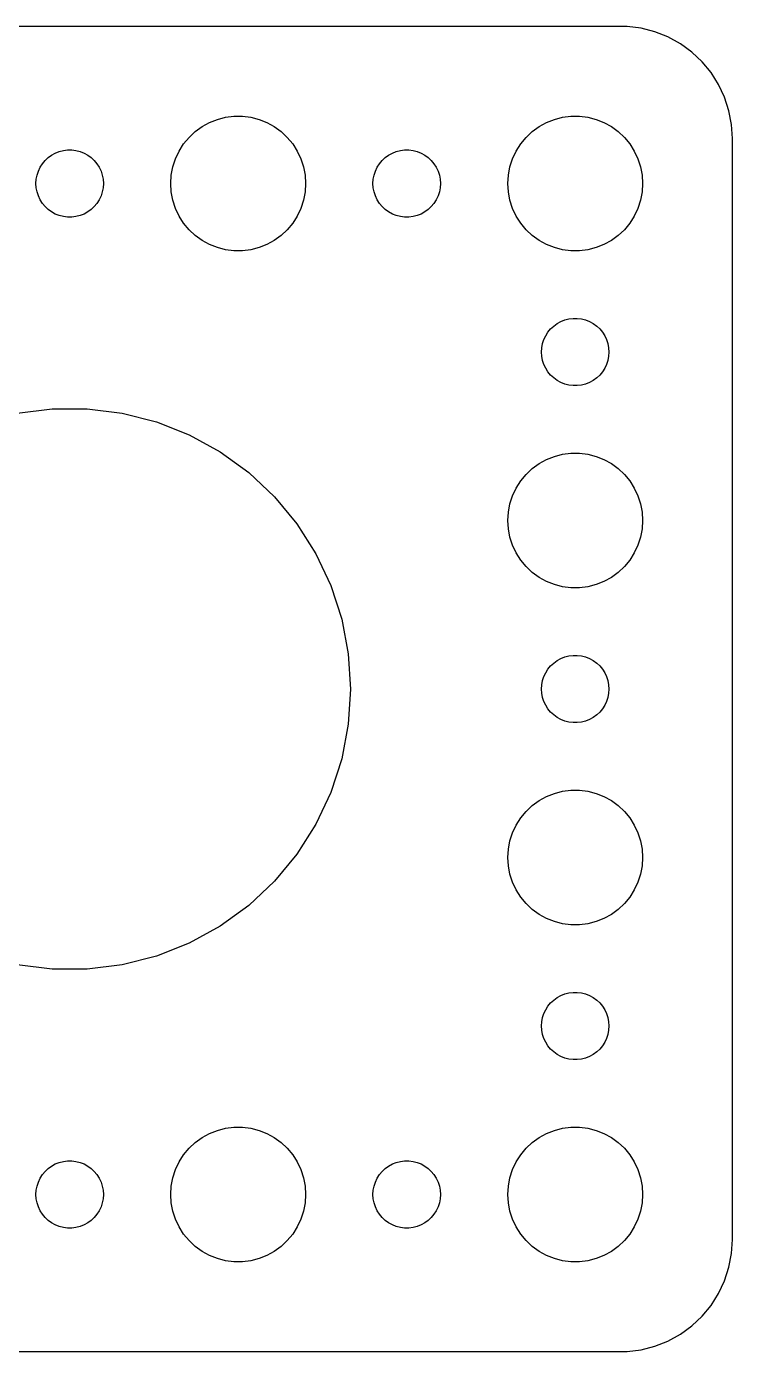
# Model space of a CAD drawing. Header units: metres. Extents: x -29.5 to 29.5, y 39.5 to 98.5.
# Drawn here: x -1.9 to 29.5, y 39.5 to 98.5 of the extents above; entities that cross this region are included whole.
import ezdxf

# ---------------------------------------------------------------- set-up
doc = ezdxf.new("R2010")
doc.units = ezdxf.units.M

msp = doc.modelspace()

# ---------------------------------------------------------------- linework, layer by layer
for p, q in [((24.8139, 98.4901), (-24.8139, 98.4901)), ((25.4369, 98.4114), (24.8139, 98.4901)), ((26.0451, 98.2553), (25.4369, 98.4114)), ((26.6289, 98.0241), (26.0451, 98.2553)), ((27.1791, 97.7216), (26.6289, 98.0241)), ((27.6871, 97.3526), (27.1791, 97.7216)), ((28.1448, 96.9227), (27.6871, 97.3526)), ((28.5451, 96.4389), (28.1448, 96.9227)), ((28.8815, 95.9088), (28.5451, 96.4389)), ((29.1489, 95.3406), (28.8815, 95.9088)), ((29.3429, 94.7434), (29.1489, 95.3406)), ((6.57294, 94.3532), (6.93785, 94.4469)), ((6.93785, 94.4469), (7.31161, 94.4941)), ((7.31161, 94.4941), (7.68837, 94.4941)), ((7.68837, 94.4941), (8.06213, 94.4469)), ((8.06213, 94.4469), (8.42705, 94.3532)), ((21.5729, 94.3532), (21.9379, 94.4469)), ((21.9379, 94.4469), (22.3116, 94.4941)), ((22.3116, 94.4941), (22.6884, 94.4941)), ((22.6884, 94.4941), (23.0621, 94.4469)), ((23.0621, 94.4469), (23.427, 94.3532)), ((29.4606, 94.1267), (29.3429, 94.7434)), ((5.31308, 93.5536), (5.58772, 93.8115)), ((5.58772, 93.8115), (5.89252, 94.033)), ((5.89252, 94.033), (6.22266, 94.2145)), ((6.22266, 94.2145), (6.57294, 94.3532)), ((8.42705, 94.3532), (8.77733, 94.2145)), ((8.77733, 94.2145), (9.10747, 94.033)), ((9.10747, 94.033), (9.41226, 93.8115)), ((9.41226, 93.8115), (9.6869, 93.5536)), ((20.3131, 93.5536), (20.5877, 93.8115)), ((20.5877, 93.8115), (20.8925, 94.033)), ((20.8925, 94.033), (21.2227, 94.2145)), ((21.2227, 94.2145), (21.5729, 94.3532)), ((23.427, 94.3532), (23.7773, 94.2145)), ((23.7773, 94.2145), (24.1075, 94.033)), ((24.1075, 94.033), (24.4123, 93.8115)), ((24.4123, 93.8115), (24.6869, 93.5536)), ((29.5, 93.5), (29.4606, 94.1267)), ((4.87108, 92.9453), (5.07294, 93.2634)), ((5.07294, 93.2634), (5.31308, 93.5536)), ((9.6869, 93.5536), (9.92705, 93.2634)), ((9.92705, 93.2634), (10.1289, 92.9453)), ((19.8711, 92.9453), (20.0729, 93.2634)), ((20.0729, 93.2634), (20.3131, 93.5536)), ((24.6869, 93.5536), (24.927, 93.2634)), ((24.927, 93.2634), (25.1289, 92.9453)), ((29.5, 44.5), (29.5, 93.5)), ((-1.09344, 92.5268), (-0.95613, 92.6558)), ((-0.95613, 92.6558), (-0.80373, 92.7665)), ((-0.80373, 92.7665), (-0.63866, 92.8572)), ((-0.63866, 92.8572), (-0.46352, 92.9266)), ((-0.46352, 92.9266), (-0.28107, 92.9734)), ((-0.28107, 92.9734), (-0.09418, 92.997)), ((-0.09418, 92.997), (0.09418, 92.997)), ((0.09418, 92.997), (0.28107, 92.9734)), ((0.28107, 92.9734), (0.46352, 92.9266)), ((0.46352, 92.9266), (0.63866, 92.8572)), ((0.63866, 92.8572), (0.80373, 92.7665)), ((0.80373, 92.7665), (0.95613, 92.6558)), ((0.95613, 92.6558), (1.09344, 92.5268)), ((4.59424, 92.2461), (4.71066, 92.6044)), ((4.71066, 92.6044), (4.87108, 92.9453)), ((10.1289, 92.9453), (10.2893, 92.6044)), ((10.2893, 92.6044), (10.4057, 92.2461)), ((13.9065, 92.5268), (14.0439, 92.6558)), ((14.0439, 92.6558), (14.1963, 92.7665)), ((14.1963, 92.7665), (14.3613, 92.8572)), ((14.3613, 92.8572), (14.5365, 92.9266)), ((14.5365, 92.9266), (14.7189, 92.9734)), ((14.7189, 92.9734), (14.9058, 92.997)), ((14.9058, 92.997), (15.0942, 92.997)), ((15.0942, 92.997), (15.2811, 92.9734)), ((15.2811, 92.9734), (15.4635, 92.9266)), ((15.4635, 92.9266), (15.6387, 92.8572)), ((15.6387, 92.8572), (15.8037, 92.7665)), ((15.8037, 92.7665), (15.9561, 92.6558)), ((15.9561, 92.6558), (16.0934, 92.5268)), ((19.5942, 92.2461), (19.7107, 92.6044)), ((19.7107, 92.6044), (19.8711, 92.9453)), ((25.1289, 92.9453), (25.2893, 92.6044)), ((25.2893, 92.6044), (25.4057, 92.2461)), ((-1.45287, 91.873), (-1.39465, 92.0522)), ((-1.39465, 92.0522), (-1.31445, 92.2226)), ((-1.31445, 92.2226), (-1.21352, 92.3817)), ((-1.21352, 92.3817), (-1.09344, 92.5268)), ((1.09344, 92.5268), (1.21352, 92.3817)), ((1.21352, 92.3817), (1.31445, 92.2226)), ((1.31445, 92.2226), (1.39465, 92.0522)), ((1.39465, 92.0522), (1.45287, 91.873)), ((4.52365, 91.876), (4.59424, 92.2461)), ((10.4057, 92.2461), (10.4763, 91.876)), ((13.5471, 91.873), (13.6053, 92.0522)), ((13.6053, 92.0522), (13.6855, 92.2226)), ((13.6855, 92.2226), (13.7865, 92.3817)), ((13.7865, 92.3817), (13.9065, 92.5268)), ((16.0934, 92.5268), (16.2135, 92.3817)), ((16.2135, 92.3817), (16.3145, 92.2226)), ((16.3145, 92.2226), (16.3947, 92.0522)), ((16.3947, 92.0522), (16.4529, 91.873)), ((19.5237, 91.876), (19.5942, 92.2461)), ((25.4057, 92.2461), (25.4763, 91.876)), ((-1.5, 91.5), (-1.48816, 91.688)), ((-1.48816, 91.312), (-1.5, 91.5)), ((-1.48816, 91.688), (-1.45287, 91.873)), ((1.45287, 91.873), (1.48816, 91.688)), ((1.48816, 91.688), (1.5, 91.5)), ((1.5, 91.5), (1.48816, 91.312)), ((4.5, 91.5), (4.52365, 91.876)), ((4.52365, 91.124), (4.5, 91.5)), ((10.4763, 91.876), (10.5, 91.5)), ((10.5, 91.5), (10.4763, 91.124)), ((13.5, 91.5), (13.5118, 91.688)), ((13.5118, 91.312), (13.5, 91.5)), ((13.5118, 91.688), (13.5471, 91.873)), ((16.4529, 91.873), (16.4882, 91.688)), ((16.4882, 91.688), (16.5, 91.5)), ((16.5, 91.5), (16.4882, 91.312)), ((19.5, 91.5), (19.5237, 91.876)), ((19.5237, 91.124), (19.5, 91.5)), ((25.4763, 91.876), (25.5, 91.5)), ((25.5, 91.5), (25.4763, 91.124)), ((-1.45287, 91.127), (-1.48816, 91.312)), ((-1.39465, 90.9478), (-1.45287, 91.127)), ((-1.31445, 90.7774), (-1.39465, 90.9478)), ((1.39465, 90.9478), (1.31445, 90.7774)), ((1.45287, 91.127), (1.39465, 90.9478)), ((1.48816, 91.312), (1.45287, 91.127)), ((4.59424, 90.7539), (4.52365, 91.124)), ((10.4763, 91.124), (10.4057, 90.7539)), ((13.5471, 91.127), (13.5118, 91.312)), ((13.6053, 90.9478), (13.5471, 91.127)), ((13.6855, 90.7774), (13.6053, 90.9478)), ((16.3947, 90.9478), (16.3145, 90.7774)), ((16.4529, 91.127), (16.3947, 90.9478)), ((16.4882, 91.312), (16.4529, 91.127)), ((19.5942, 90.7539), (19.5237, 91.124)), ((25.4763, 91.124), (25.4057, 90.7539)), ((-1.21352, 90.6183), (-1.31445, 90.7774)), ((-1.09344, 90.4732), (-1.21352, 90.6183)), ((-0.95613, 90.3442), (-1.09344, 90.4732)), ((-0.80373, 90.2335), (-0.95613, 90.3442)), ((0.95613, 90.3442), (0.80373, 90.2335)), ((1.09344, 90.4732), (0.95613, 90.3442)), ((1.21352, 90.6183), (1.09344, 90.4732)), ((1.31445, 90.7774), (1.21352, 90.6183)), ((4.71066, 90.3956), (4.59424, 90.7539)), ((4.87108, 90.0547), (4.71066, 90.3956)), ((10.2893, 90.3956), (10.1289, 90.0547)), ((10.4057, 90.7539), (10.2893, 90.3956)), ((13.7865, 90.6183), (13.6855, 90.7774)), ((13.9065, 90.4732), (13.7865, 90.6183)), ((14.0439, 90.3442), (13.9065, 90.4732)), ((14.1963, 90.2335), (14.0439, 90.3442)), ((15.9561, 90.3442), (15.8037, 90.2335)), ((16.0934, 90.4732), (15.9561, 90.3442)), ((16.2135, 90.6183), (16.0934, 90.4732)), ((16.3145, 90.7774), (16.2135, 90.6183)), ((19.7107, 90.3956), (19.5942, 90.7539)), ((19.8711, 90.0547), (19.7107, 90.3956)), ((25.2893, 90.3956), (25.1289, 90.0547)), ((25.4057, 90.7539), (25.2893, 90.3956)), ((-0.63866, 90.1427), (-0.80373, 90.2335)), ((-0.46352, 90.0734), (-0.63866, 90.1427)), ((-0.28107, 90.0266), (-0.46352, 90.0734)), ((-0.09418, 90.003), (-0.28107, 90.0266)), ((0.09418, 90.003), (-0.09418, 90.003)), ((0.28107, 90.0266), (0.09418, 90.003)), ((0.46352, 90.0734), (0.28107, 90.0266)), ((0.63866, 90.1427), (0.46352, 90.0734)), ((0.80373, 90.2335), (0.63866, 90.1427)), ((5.07294, 89.7366), (4.87108, 90.0547)), ((5.31308, 89.4464), (5.07294, 89.7366)), ((9.92705, 89.7366), (9.6869, 89.4464)), ((10.1289, 90.0547), (9.92705, 89.7366)), ((14.3613, 90.1427), (14.1963, 90.2335)), ((14.5365, 90.0734), (14.3613, 90.1427)), ((14.7189, 90.0266), (14.5365, 90.0734)), ((14.9058, 90.003), (14.7189, 90.0266)), ((15.0942, 90.003), (14.9058, 90.003)), ((15.2811, 90.0266), (15.0942, 90.003)), ((15.4635, 90.0734), (15.2811, 90.0266)), ((15.6387, 90.1427), (15.4635, 90.0734)), ((15.8037, 90.2335), (15.6387, 90.1427)), ((20.0729, 89.7366), (19.8711, 90.0547)), ((20.3131, 89.4464), (20.0729, 89.7366)), ((24.927, 89.7366), (24.6869, 89.4464)), ((25.1289, 90.0547), (24.927, 89.7366)), ((5.58772, 89.1884), (5.31308, 89.4464)), ((5.89252, 88.967), (5.58772, 89.1884)), ((9.41226, 89.1884), (9.10747, 88.967)), ((9.6869, 89.4464), (9.41226, 89.1884)), ((20.5877, 89.1884), (20.3131, 89.4464)), ((20.8925, 88.967), (20.5877, 89.1884)), ((24.4123, 89.1884), (24.1075, 88.967)), ((24.6869, 89.4464), (24.4123, 89.1884)), ((6.22266, 88.7855), (5.89252, 88.967)), ((6.57294, 88.6468), (6.22266, 88.7855)), ((6.93785, 88.5531), (6.57294, 88.6468)), ((7.31161, 88.5059), (6.93785, 88.5531)), ((7.68837, 88.5059), (7.31161, 88.5059)), ((8.06213, 88.5531), (7.68837, 88.5059)), ((8.42705, 88.6468), (8.06213, 88.5531)), ((8.77733, 88.7855), (8.42705, 88.6468)), ((9.10747, 88.967), (8.77733, 88.7855)), ((21.2227, 88.7855), (20.8925, 88.967)), ((21.5729, 88.6468), (21.2227, 88.7855)), ((21.9379, 88.5531), (21.5729, 88.6468)), ((22.3116, 88.5059), (21.9379, 88.5531)), ((22.6884, 88.5059), (22.3116, 88.5059)), ((23.0621, 88.5531), (22.6884, 88.5059)), ((23.427, 88.6468), (23.0621, 88.5531)), ((23.7773, 88.7855), (23.427, 88.6468)), ((24.1075, 88.967), (23.7773, 88.7855)), ((21.2865, 84.8817), (21.4065, 85.0268)), ((21.4065, 85.0268), (21.5439, 85.1558)), ((21.5439, 85.1558), (21.6963, 85.2665)), ((21.6963, 85.2665), (21.8613, 85.3572)), ((21.8613, 85.3572), (22.0365, 85.4266)), ((22.0365, 85.4266), (22.2189, 85.4734)), ((22.2189, 85.4734), (22.4058, 85.497)), ((22.4058, 85.497), (22.5942, 85.497)), ((22.5942, 85.497), (22.7811, 85.4734)), ((22.7811, 85.4734), (22.9635, 85.4266)), ((22.9635, 85.4266), (23.1387, 85.3572)), ((23.1387, 85.3572), (23.3037, 85.2665)), ((23.3037, 85.2665), (23.4561, 85.1558)), ((23.4561, 85.1558), (23.5934, 85.0268)), ((23.5934, 85.0268), (23.7135, 84.8817)), ((21.0118, 84.188), (21.0471, 84.373)), ((21.0471, 84.373), (21.1053, 84.5522)), ((21.1053, 84.5522), (21.1855, 84.7226)), ((21.1855, 84.7226), (21.2865, 84.8817)), ((23.7135, 84.8817), (23.8145, 84.7226)), ((23.8145, 84.7226), (23.8947, 84.5522)), ((23.8947, 84.5522), (23.9529, 84.373)), ((23.9529, 84.373), (23.9882, 84.188)), ((21, 84), (21.0118, 84.188)), ((21.0118, 83.812), (21, 84)), ((21.0471, 83.627), (21.0118, 83.812)), ((23.9882, 83.812), (23.9529, 83.627)), ((23.9882, 84.188), (24, 84)), ((24, 84), (23.9882, 83.812)), ((21.1053, 83.4478), (21.0471, 83.627)), ((21.1855, 83.2774), (21.1053, 83.4478)), ((21.2865, 83.1183), (21.1855, 83.2774)), ((23.8145, 83.2774), (23.7135, 83.1183)), ((23.8947, 83.4478), (23.8145, 83.2774)), ((23.9529, 83.627), (23.8947, 83.4478)), ((21.4065, 82.9732), (21.2865, 83.1183)), ((21.5439, 82.8442), (21.4065, 82.9732)), ((21.6963, 82.7335), (21.5439, 82.8442)), ((21.8613, 82.6427), (21.6963, 82.7335)), ((22.0365, 82.5734), (21.8613, 82.6427)), ((22.2189, 82.5266), (22.0365, 82.5734)), ((22.9635, 82.5734), (22.7811, 82.5266)), ((23.1387, 82.6427), (22.9635, 82.5734)), ((23.3037, 82.7335), (23.1387, 82.6427)), ((23.4561, 82.8442), (23.3037, 82.7335)), ((23.5934, 82.9732), (23.4561, 82.8442)), ((23.7135, 83.1183), (23.5934, 82.9732)), ((22.4058, 82.5029), (22.2189, 82.5266)), ((22.5942, 82.5029), (22.4058, 82.5029)), ((22.7811, 82.5266), (22.5942, 82.5029)), ((-2.34225, 81.2786), (-0.78487, 81.4753)), ((-0.78487, 81.4753), (0.78487, 81.4753)), ((0.78487, 81.4753), (2.34225, 81.2786)), ((2.34225, 81.2786), (3.8627, 80.8882)), ((3.8627, 80.8882), (5.32224, 80.3103)), ((5.32224, 80.3103), (6.69783, 79.5541)), ((6.69783, 79.5541), (7.96779, 78.6314)), ((20.8925, 79.033), (21.2227, 79.2145)), ((21.2227, 79.2145), (21.5729, 79.3532)), ((21.5729, 79.3532), (21.9379, 79.4469)), ((21.9379, 79.4469), (22.3116, 79.4941)), ((22.3116, 79.4941), (22.6884, 79.4941)), ((22.6884, 79.4941), (23.0621, 79.4469)), ((23.0621, 79.4469), (23.427, 79.3532)), ((23.427, 79.3532), (23.7773, 79.2145)), ((23.7773, 79.2145), (24.1075, 79.033)), ((7.96779, 78.6314), (9.11211, 77.5568)), ((20.0729, 78.2634), (20.3131, 78.5536)), ((20.3131, 78.5536), (20.5877, 78.8115)), ((20.5877, 78.8115), (20.8925, 79.033)), ((24.1075, 79.033), (24.4123, 78.8115)), ((24.4123, 78.8115), (24.6869, 78.5536)), ((24.6869, 78.5536), (24.927, 78.2634)), ((19.7107, 77.6044), (19.8711, 77.9453)), ((19.8711, 77.9453), (20.0729, 78.2634)), ((24.927, 78.2634), (25.1289, 77.9453)), ((25.1289, 77.9453), (25.2893, 77.6044)), ((9.11211, 77.5568), (10.1127, 76.3473)), ((19.5942, 77.2461), (19.7107, 77.6044)), ((25.2893, 77.6044), (25.4057, 77.2461)), ((19.5, 76.5), (19.5237, 76.876)), ((19.5237, 76.876), (19.5942, 77.2461)), ((25.4057, 77.2461), (25.4763, 76.876)), ((25.4763, 76.876), (25.5, 76.5)), ((10.1127, 76.3473), (10.9538, 75.0219)), ((19.5237, 76.124), (19.5, 76.5)), ((19.5942, 75.7539), (19.5237, 76.124)), ((25.4763, 76.124), (25.4057, 75.7539)), ((25.5, 76.5), (25.4763, 76.124)), ((19.7107, 75.3956), (19.5942, 75.7539)), ((25.4057, 75.7539), (25.2893, 75.3956)), ((10.9538, 75.0219), (11.6222, 73.6015)), ((19.8711, 75.0547), (19.7107, 75.3956)), ((20.0729, 74.7366), (19.8711, 75.0547)), ((25.1289, 75.0547), (24.927, 74.7366)), ((25.2893, 75.3956), (25.1289, 75.0547)), ((20.3131, 74.4464), (20.0729, 74.7366)), ((20.5877, 74.1884), (20.3131, 74.4464)), ((24.6869, 74.4464), (24.4123, 74.1884)), ((24.927, 74.7366), (24.6869, 74.4464)), ((20.8925, 73.967), (20.5877, 74.1884)), ((21.2227, 73.7855), (20.8925, 73.967)), ((21.5729, 73.6468), (21.2227, 73.7855)), ((23.7773, 73.7855), (23.427, 73.6468)), ((24.1075, 73.967), (23.7773, 73.7855)), ((24.4123, 74.1884), (24.1075, 73.967)), ((11.6222, 73.6015), (12.1073, 72.1086)), ((21.9379, 73.5531), (21.5729, 73.6468)), ((22.3116, 73.5059), (21.9379, 73.5531)), ((22.6884, 73.5059), (22.3116, 73.5059)), ((23.0621, 73.5531), (22.6884, 73.5059)), ((23.427, 73.6468), (23.0621, 73.5531)), ((12.1073, 72.1086), (12.4014, 70.5667)), ((12.4014, 70.5667), (12.5, 69)), ((21.5439, 70.1558), (21.6963, 70.2665)), ((21.6963, 70.2665), (21.8613, 70.3572)), ((21.8613, 70.3572), (22.0365, 70.4266)), ((22.0365, 70.4266), (22.2189, 70.4734)), ((22.2189, 70.4734), (22.4058, 70.497)), ((22.4058, 70.497), (22.5942, 70.497)), ((22.5942, 70.497), (22.7811, 70.4734)), ((22.7811, 70.4734), (22.9635, 70.4266)), ((22.9635, 70.4266), (23.1387, 70.3572)), ((23.1387, 70.3572), (23.3037, 70.2665)), ((23.3037, 70.2665), (23.4561, 70.1558)), ((21.1053, 69.5522), (21.1855, 69.7226)), ((21.1855, 69.7226), (21.2865, 69.8817)), ((21.2865, 69.8817), (21.4065, 70.0268)), ((21.4065, 70.0268), (21.5439, 70.1558)), ((23.4561, 70.1558), (23.5934, 70.0268)), ((23.5934, 70.0268), (23.7135, 69.8817)), ((23.7135, 69.8817), (23.8145, 69.7226)), ((23.8145, 69.7226), (23.8947, 69.5522)), ((21, 69), (21.0118, 69.188)), ((21.0118, 69.188), (21.0471, 69.373)), ((21.0471, 69.373), (21.1053, 69.5522)), ((23.8947, 69.5522), (23.9529, 69.373)), ((23.9529, 69.373), (23.9882, 69.188)), ((23.9882, 69.188), (24, 69)), ((12.5, 69), (12.4014, 67.4333)), ((21.0118, 68.812), (21, 69)), ((21.0471, 68.627), (21.0118, 68.812)), ((21.1053, 68.4478), (21.0471, 68.627)), ((21.1855, 68.2774), (21.1053, 68.4478)), ((23.8947, 68.4478), (23.8145, 68.2774)), ((23.9529, 68.627), (23.8947, 68.4478)), ((23.9882, 68.812), (23.9529, 68.627)), ((24, 69), (23.9882, 68.812)), ((21.2865, 68.1183), (21.1855, 68.2774)), ((21.4065, 67.9732), (21.2865, 68.1183)), ((21.5439, 67.8442), (21.4065, 67.9732)), ((21.6963, 67.7335), (21.5439, 67.8442)), ((23.4561, 67.8442), (23.3037, 67.7335)), ((23.5934, 67.9732), (23.4561, 67.8442)), ((23.7135, 68.1183), (23.5934, 67.9732)), ((23.8145, 68.2774), (23.7135, 68.1183)), ((12.4014, 67.4333), (12.1073, 65.8914)), ((21.8613, 67.6428), (21.6963, 67.7335)), ((22.0365, 67.5734), (21.8613, 67.6428)), ((22.2189, 67.5266), (22.0365, 67.5734)), ((22.4058, 67.503), (22.2189, 67.5266)), ((22.5942, 67.503), (22.4058, 67.503)), ((22.7811, 67.5266), (22.5942, 67.503)), ((22.9635, 67.5734), (22.7811, 67.5266)), ((23.1387, 67.6428), (22.9635, 67.5734)), ((23.3037, 67.7335), (23.1387, 67.6428)), ((12.1073, 65.8914), (11.6222, 64.3985)), ((11.6222, 64.3985), (10.9538, 62.9781)), ((21.2227, 64.2145), (21.5729, 64.3532)), ((21.5729, 64.3532), (21.9379, 64.4469)), ((21.9379, 64.4469), (22.3116, 64.4941)), ((22.3116, 64.4941), (22.6884, 64.4941)), ((22.6884, 64.4941), (23.0621, 64.4469)), ((23.0621, 64.4469), (23.427, 64.3532)), ((23.427, 64.3532), (23.7773, 64.2145)), ((20.3131, 63.5536), (20.5877, 63.8116)), ((20.5877, 63.8116), (20.8925, 64.033)), ((20.8925, 64.033), (21.2227, 64.2145)), ((23.7773, 64.2145), (24.1075, 64.033)), ((24.1075, 64.033), (24.4123, 63.8116)), ((24.4123, 63.8116), (24.6869, 63.5536)), ((19.8711, 62.9453), (20.0729, 63.2634)), ((20.0729, 63.2634), (20.3131, 63.5536)), ((24.6869, 63.5536), (24.927, 63.2634)), ((24.927, 63.2634), (25.1289, 62.9453)), ((10.9538, 62.9781), (10.1127, 61.6527)), ((19.5942, 62.2461), (19.7107, 62.6044)), ((19.7107, 62.6044), (19.8711, 62.9453)), ((25.1289, 62.9453), (25.2893, 62.6044)), ((25.2893, 62.6044), (25.4057, 62.2461)), ((19.5237, 61.876), (19.5942, 62.2461)), ((25.4057, 62.2461), (25.4763, 61.876)), ((10.1127, 61.6527), (9.11211, 60.4432)), ((19.5, 61.5), (19.5237, 61.876)), ((19.5237, 61.124), (19.5, 61.5)), ((25.4763, 61.876), (25.5, 61.5)), ((25.5, 61.5), (25.4763, 61.124)), ((19.5942, 60.7539), (19.5237, 61.124)), ((19.7107, 60.3956), (19.5942, 60.7539)), ((25.4057, 60.7539), (25.2893, 60.3956)), ((25.4763, 61.124), (25.4057, 60.7539)), ((9.11211, 60.4432), (7.96779, 59.3686)), ((19.8711, 60.0547), (19.7107, 60.3956)), ((25.2893, 60.3956), (25.1289, 60.0547)), ((20.0729, 59.7366), (19.8711, 60.0547)), ((20.3131, 59.4464), (20.0729, 59.7366)), ((24.927, 59.7366), (24.6869, 59.4464)), ((25.1289, 60.0547), (24.927, 59.7366)), ((7.96779, 59.3686), (6.69783, 58.4459)), ((20.5877, 59.1885), (20.3131, 59.4464)), ((20.8925, 58.967), (20.5877, 59.1885)), ((24.4123, 59.1885), (24.1075, 58.967)), ((24.6869, 59.4464), (24.4123, 59.1885)), ((6.69783, 58.4459), (5.32224, 57.6897)), ((21.2227, 58.7855), (20.8925, 58.967)), ((21.5729, 58.6468), (21.2227, 58.7855)), ((21.9379, 58.5531), (21.5729, 58.6468)), ((22.3116, 58.5059), (21.9379, 58.5531)), ((22.6884, 58.5059), (22.3116, 58.5059)), ((23.0621, 58.5531), (22.6884, 58.5059)), ((23.427, 58.6468), (23.0621, 58.5531)), ((23.7773, 58.7855), (23.427, 58.6468)), ((24.1075, 58.967), (23.7773, 58.7855)), ((5.32224, 57.6897), (3.8627, 57.1118)), ((-0.78487, 56.5247), (-2.34225, 56.7214)), ((2.34225, 56.7214), (0.78487, 56.5247)), ((3.8627, 57.1118), (2.34225, 56.7214)), ((0.78487, 56.5247), (-0.78487, 56.5247)), ((22.0365, 55.4266), (22.2189, 55.4734)), ((22.2189, 55.4734), (22.4058, 55.4971)), ((22.4058, 55.4971), (22.5942, 55.4971)), ((22.5942, 55.4971), (22.7811, 55.4734)), ((22.7811, 55.4734), (22.9635, 55.4266)), ((21.1855, 54.7226), (21.2865, 54.8817)), ((21.2865, 54.8817), (21.4065, 55.0268)), ((21.4065, 55.0268), (21.5439, 55.1558)), ((21.5439, 55.1558), (21.6963, 55.2665)), ((21.6963, 55.2665), (21.8613, 55.3573)), ((21.8613, 55.3573), (22.0365, 55.4266)), ((22.9635, 55.4266), (23.1387, 55.3573)), ((23.1387, 55.3573), (23.3037, 55.2665)), ((23.3037, 55.2665), (23.4561, 55.1558)), ((23.4561, 55.1558), (23.5934, 55.0268)), ((23.5934, 55.0268), (23.7135, 54.8817)), ((23.7135, 54.8817), (23.8145, 54.7226)), ((21.0118, 54.188), (21.0471, 54.373)), ((21.0471, 54.373), (21.1053, 54.5522)), ((21.1053, 54.5522), (21.1855, 54.7226)), ((23.8145, 54.7226), (23.8947, 54.5522)), ((23.8947, 54.5522), (23.9529, 54.373)), ((23.9529, 54.373), (23.9882, 54.188)), ((21, 54), (21.0118, 54.188)), ((21.0118, 53.812), (21, 54)), ((21.0471, 53.627), (21.0118, 53.812)), ((23.9882, 53.812), (23.9529, 53.627)), ((23.9882, 54.188), (24, 54)), ((24, 54), (23.9882, 53.812)), ((21.1053, 53.4478), (21.0471, 53.627)), ((21.1855, 53.2774), (21.1053, 53.4478)), ((21.2865, 53.1183), (21.1855, 53.2774)), ((21.4065, 52.9732), (21.2865, 53.1183)), ((23.7135, 53.1183), (23.5934, 52.9732)), ((23.8145, 53.2774), (23.7135, 53.1183)), ((23.8947, 53.4478), (23.8145, 53.2774)), ((23.9529, 53.627), (23.8947, 53.4478)), ((21.5439, 52.8442), (21.4065, 52.9732)), ((21.6963, 52.7335), (21.5439, 52.8442)), ((21.8613, 52.6428), (21.6963, 52.7335)), ((22.0365, 52.5734), (21.8613, 52.6428)), ((22.2189, 52.5266), (22.0365, 52.5734)), ((22.4058, 52.503), (22.2189, 52.5266)), ((22.5942, 52.503), (22.4058, 52.503)), ((22.7811, 52.5266), (22.5942, 52.503)), ((22.9635, 52.5734), (22.7811, 52.5266)), ((23.1387, 52.6428), (22.9635, 52.5734)), ((23.3037, 52.7335), (23.1387, 52.6428)), ((23.4561, 52.8442), (23.3037, 52.7335)), ((23.5934, 52.9732), (23.4561, 52.8442)), ((5.58772, 48.8116), (5.89252, 49.033)), ((5.89252, 49.033), (6.22266, 49.2145)), ((6.22266, 49.2145), (6.57294, 49.3532)), ((6.57294, 49.3532), (6.93785, 49.4469)), ((6.93785, 49.4469), (7.31161, 49.4941)), ((7.31161, 49.4941), (7.68837, 49.4941)), ((7.68837, 49.4941), (8.06213, 49.4469)), ((8.06213, 49.4469), (8.42705, 49.3532)), ((8.42705, 49.3532), (8.77733, 49.2145)), ((8.77733, 49.2145), (9.10747, 49.033)), ((9.10747, 49.033), (9.41226, 48.8116)), ((20.5877, 48.8116), (20.8925, 49.033)), ((20.8925, 49.033), (21.2227, 49.2145)), ((21.2227, 49.2145), (21.5729, 49.3532)), ((21.5729, 49.3532), (21.9379, 49.4469)), ((21.9379, 49.4469), (22.3116, 49.4941)), ((22.3116, 49.4941), (22.6884, 49.4941)), ((22.6884, 49.4941), (23.0621, 49.4469)), ((23.0621, 49.4469), (23.427, 49.3532)), ((23.427, 49.3532), (23.7773, 49.2145)), ((23.7773, 49.2145), (24.1075, 49.033)), ((24.1075, 49.033), (24.4123, 48.8116)), ((5.07294, 48.2634), (5.31308, 48.5536)), ((5.31308, 48.5536), (5.58772, 48.8116)), ((9.41226, 48.8116), (9.6869, 48.5536)), ((9.6869, 48.5536), (9.92705, 48.2634)), ((20.0729, 48.2634), (20.3131, 48.5536)), ((20.3131, 48.5536), (20.5877, 48.8116)), ((24.4123, 48.8116), (24.6869, 48.5536)), ((24.6869, 48.5536), (24.927, 48.2634)), ((-0.80373, 47.7665), (-0.63866, 47.8573)), ((-0.63866, 47.8573), (-0.46352, 47.9266)), ((-0.46352, 47.9266), (-0.28107, 47.9734)), ((-0.28107, 47.9734), (-0.09418, 47.997)), ((-0.09418, 47.997), (0.09418, 47.997)), ((0.09418, 47.997), (0.28107, 47.9734)), ((0.28107, 47.9734), (0.46352, 47.9266)), ((0.46352, 47.9266), (0.63866, 47.8573)), ((0.63866, 47.8573), (0.80373, 47.7665)), ((4.71066, 47.6044), (4.87108, 47.9453)), ((4.87108, 47.9453), (5.07294, 48.2634)), ((9.92705, 48.2634), (10.1289, 47.9453)), ((10.1289, 47.9453), (10.2893, 47.6044)), ((14.1963, 47.7665), (14.3613, 47.8573)), ((14.3613, 47.8573), (14.5365, 47.9266)), ((14.5365, 47.9266), (14.7189, 47.9734)), ((14.7189, 47.9734), (14.9058, 47.997)), ((14.9058, 47.997), (15.0942, 47.997)), ((15.0942, 47.997), (15.2811, 47.9734)), ((15.2811, 47.9734), (15.4635, 47.9266)), ((15.4635, 47.9266), (15.6387, 47.8573)), ((15.6387, 47.8573), (15.8037, 47.7665)), ((19.7107, 47.6044), (19.8711, 47.9453)), ((19.8711, 47.9453), (20.0729, 48.2634)), ((24.927, 48.2634), (25.1289, 47.9453)), ((25.1289, 47.9453), (25.2893, 47.6044)), ((-1.39465, 47.0522), (-1.31445, 47.2226)), ((-1.31445, 47.2226), (-1.21352, 47.3817)), ((-1.21352, 47.3817), (-1.09344, 47.5268)), ((-1.09344, 47.5268), (-0.95613, 47.6558)), ((-0.95613, 47.6558), (-0.80373, 47.7665)), ((0.80373, 47.7665), (0.95613, 47.6558)), ((0.95613, 47.6558), (1.09344, 47.5268)), ((1.09344, 47.5268), (1.21352, 47.3817)), ((1.21352, 47.3817), (1.31445, 47.2226)), ((1.31445, 47.2226), (1.39465, 47.0522)), ((4.52365, 46.876), (4.59424, 47.2461)), ((4.59424, 47.2461), (4.71066, 47.6044)), ((10.2893, 47.6044), (10.4057, 47.2461)), ((10.4057, 47.2461), (10.4763, 46.876)), ((13.6053, 47.0522), (13.6855, 47.2226)), ((13.6855, 47.2226), (13.7865, 47.3817)), ((13.7865, 47.3817), (13.9065, 47.5268)), ((13.9065, 47.5268), (14.0439, 47.6558)), ((14.0439, 47.6558), (14.1963, 47.7665)), ((15.8037, 47.7665), (15.9561, 47.6558)), ((15.9561, 47.6558), (16.0934, 47.5268)), ((16.0934, 47.5268), (16.2135, 47.3817)), ((16.2135, 47.3817), (16.3145, 47.2226)), ((16.3145, 47.2226), (16.3947, 47.0522)), ((19.5237, 46.876), (19.5942, 47.2461)), ((19.5942, 47.2461), (19.7107, 47.6044)), ((25.2893, 47.6044), (25.4057, 47.2461)), ((25.4057, 47.2461), (25.4763, 46.876)), ((-1.5, 46.5), (-1.48816, 46.688)), ((-1.48816, 46.688), (-1.45287, 46.873)), ((-1.45287, 46.873), (-1.39465, 47.0522)), ((1.39465, 47.0522), (1.45287, 46.873)), ((1.45287, 46.873), (1.48816, 46.688)), ((1.48816, 46.688), (1.5, 46.5)), ((4.5, 46.5), (4.52365, 46.876)), ((10.4763, 46.876), (10.5, 46.5)), ((13.5, 46.5), (13.5118, 46.688)), ((13.5118, 46.688), (13.5471, 46.873)), ((13.5471, 46.873), (13.6053, 47.0522)), ((16.3947, 47.0522), (16.4529, 46.873)), ((16.4529, 46.873), (16.4882, 46.688)), ((16.4882, 46.688), (16.5, 46.5)), ((19.5, 46.5), (19.5237, 46.876)), ((25.4763, 46.876), (25.5, 46.5)), ((-1.48816, 46.312), (-1.5, 46.5)), ((-1.45287, 46.127), (-1.48816, 46.312)), ((-1.39465, 45.9478), (-1.45287, 46.127)), ((1.45287, 46.127), (1.39465, 45.9478)), ((1.48816, 46.312), (1.45287, 46.127)), ((1.5, 46.5), (1.48816, 46.312)), ((4.52365, 46.124), (4.5, 46.5)), ((4.59424, 45.7539), (4.52365, 46.124)), ((10.4763, 46.124), (10.4057, 45.7539)), ((10.5, 46.5), (10.4763, 46.124)), ((13.5118, 46.312), (13.5, 46.5)), ((13.5471, 46.127), (13.5118, 46.312)), ((13.6053, 45.9478), (13.5471, 46.127)), ((16.4529, 46.127), (16.3947, 45.9478)), ((16.4882, 46.312), (16.4529, 46.127)), ((16.5, 46.5), (16.4882, 46.312)), ((19.5237, 46.124), (19.5, 46.5)), ((19.5942, 45.7539), (19.5237, 46.124)), ((25.4763, 46.124), (25.4057, 45.7539)), ((25.5, 46.5), (25.4763, 46.124)), ((-1.31445, 45.7774), (-1.39465, 45.9478)), ((-1.21352, 45.6183), (-1.31445, 45.7774)), ((-1.09344, 45.4732), (-1.21352, 45.6183)), ((-0.95613, 45.3442), (-1.09344, 45.4732)), ((1.09344, 45.4732), (0.95613, 45.3442)), ((1.21352, 45.6183), (1.09344, 45.4732)), ((1.31445, 45.7774), (1.21352, 45.6183)), ((1.39465, 45.9478), (1.31445, 45.7774)), ((4.71066, 45.3956), (4.59424, 45.7539)), ((10.4057, 45.7539), (10.2893, 45.3956)), ((13.6855, 45.7774), (13.6053, 45.9478)), ((13.7865, 45.6183), (13.6855, 45.7774)), ((13.9065, 45.4732), (13.7865, 45.6183)), ((14.0439, 45.3442), (13.9065, 45.4732)), ((16.0934, 45.4732), (15.9561, 45.3442)), ((16.2135, 45.6183), (16.0934, 45.4732)), ((16.3145, 45.7774), (16.2135, 45.6183)), ((16.3947, 45.9478), (16.3145, 45.7774)), ((19.7107, 45.3956), (19.5942, 45.7539)), ((25.4057, 45.7539), (25.2893, 45.3956)), ((-0.80373, 45.2335), (-0.95613, 45.3442)), ((-0.63866, 45.1428), (-0.80373, 45.2335)), ((-0.46352, 45.0734), (-0.63866, 45.1428)), ((-0.28107, 45.0266), (-0.46352, 45.0734)), ((-0.09418, 45.003), (-0.28107, 45.0266)), ((0.09418, 45.003), (-0.09418, 45.003)), ((0.28107, 45.0266), (0.09418, 45.003)), ((0.46352, 45.0734), (0.28107, 45.0266)), ((0.63866, 45.1428), (0.46352, 45.0734)), ((0.80373, 45.2335), (0.63866, 45.1428)), ((0.95613, 45.3442), (0.80373, 45.2335)), ((4.87108, 45.0547), (4.71066, 45.3956)), ((5.07294, 44.7366), (4.87108, 45.0547)), ((10.1289, 45.0547), (9.92705, 44.7366)), ((10.2893, 45.3956), (10.1289, 45.0547)), ((14.1963, 45.2335), (14.0439, 45.3442)), ((14.3613, 45.1428), (14.1963, 45.2335)), ((14.5365, 45.0734), (14.3613, 45.1428)), ((14.7189, 45.0266), (14.5365, 45.0734)), ((14.9058, 45.003), (14.7189, 45.0266)), ((15.0942, 45.003), (14.9058, 45.003)), ((15.2811, 45.0266), (15.0942, 45.003)), ((15.4635, 45.0734), (15.2811, 45.0266)), ((15.6387, 45.1428), (15.4635, 45.0734)), ((15.8037, 45.2335), (15.6387, 45.1428)), ((15.9561, 45.3442), (15.8037, 45.2335)), ((19.8711, 45.0547), (19.7107, 45.3956)), ((20.0729, 44.7366), (19.8711, 45.0547)), ((25.1289, 45.0547), (24.927, 44.7366)), ((25.2893, 45.3956), (25.1289, 45.0547)), ((5.31308, 44.4464), (5.07294, 44.7366)), ((5.58772, 44.1885), (5.31308, 44.4464)), ((9.6869, 44.4464), (9.41226, 44.1885)), ((9.92705, 44.7366), (9.6869, 44.4464)), ((20.3131, 44.4464), (20.0729, 44.7366)), ((20.5877, 44.1885), (20.3131, 44.4464)), ((24.6869, 44.4464), (24.4123, 44.1885)), ((24.927, 44.7366), (24.6869, 44.4464)), ((29.4606, 43.8733), (29.5, 44.5)), ((5.89252, 43.967), (5.58772, 44.1885)), ((6.22266, 43.7855), (5.89252, 43.967)), ((6.57294, 43.6468), (6.22266, 43.7855)), ((6.93785, 43.5531), (6.57294, 43.6468)), ((8.42705, 43.6468), (8.06213, 43.5531)), ((8.77733, 43.7855), (8.42705, 43.6468)), ((9.10747, 43.967), (8.77733, 43.7855)), ((9.41226, 44.1885), (9.10747, 43.967)), ((20.8925, 43.967), (20.5877, 44.1885)), ((21.2227, 43.7855), (20.8925, 43.967)), ((21.5729, 43.6468), (21.2227, 43.7855)), ((21.9379, 43.5531), (21.5729, 43.6468)), ((23.427, 43.6468), (23.0621, 43.5531)), ((23.7773, 43.7855), (23.427, 43.6468)), ((24.1075, 43.967), (23.7773, 43.7855)), ((24.4123, 44.1885), (24.1075, 43.967)), ((29.3429, 43.2566), (29.4606, 43.8733)), ((7.31161, 43.5059), (6.93785, 43.5531)), ((7.68837, 43.5059), (7.31161, 43.5059)), ((8.06213, 43.5531), (7.68837, 43.5059)), ((22.3116, 43.5059), (21.9379, 43.5531)), ((22.6884, 43.5059), (22.3116, 43.5059)), ((23.0621, 43.5531), (22.6884, 43.5059)), ((29.1489, 42.6594), (29.3429, 43.2566)), ((28.8815, 42.0912), (29.1489, 42.6594)), ((28.5451, 41.5611), (28.8815, 42.0912)), ((28.1448, 41.0773), (28.5451, 41.5611)), ((27.6871, 40.6474), (28.1448, 41.0773)), ((26.6289, 39.9759), (27.1791, 40.2784)), ((27.1791, 40.2784), (27.6871, 40.6474)), ((24.8139, 39.5099), (25.4369, 39.5886)), ((25.4369, 39.5886), (26.0451, 39.7447)), ((26.0451, 39.7447), (26.6289, 39.9759)), ((-24.8139, 39.5099), (24.8139, 39.5099))]:
    msp.add_line(p, q)

doc.saveas('drawing.dxf')
